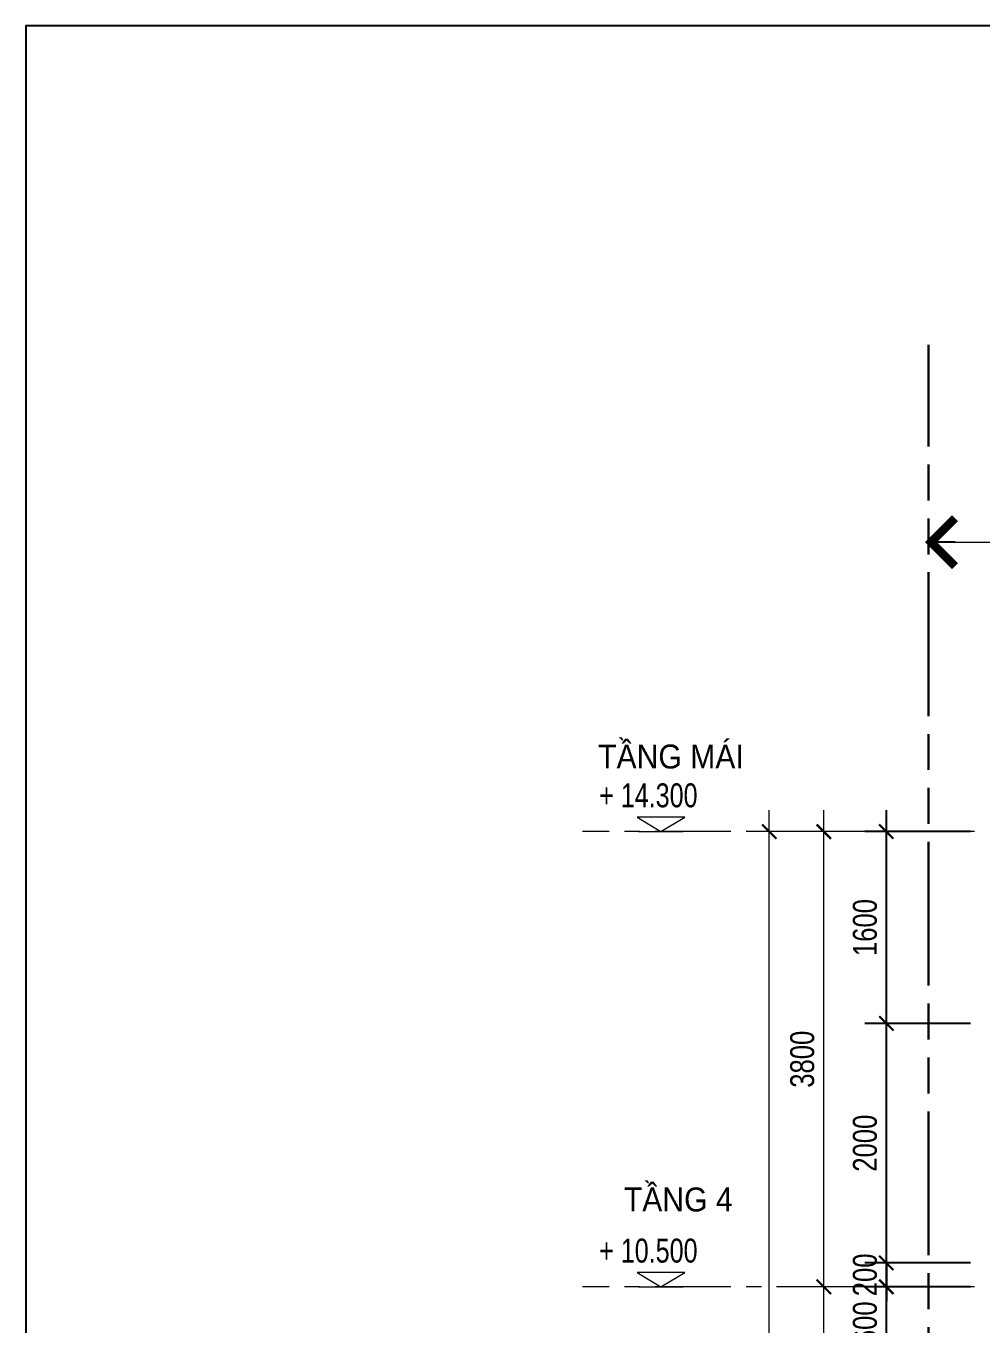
# Model space of a CAD drawing. Header units: millimetres. Extents: x -78046 to 260989, y -99288 to 158505.
# Drawn here: x 181189 to 189159, y 10957 to 21791 of the extents above; entities that cross this region are included whole.
import ezdxf

# ---------------------------------------------------------------- set-up
doc = ezdxf.new("R2010")
doc.units = ezdxf.units.MM
doc.header["$LTSCALE"] = 100
doc.header["$PDMODE"] = 98
doc.linetypes.add('ACAD_ISO09W100', pattern=[45, 24, -3, 6, -3, 6, -3])
doc.linetypes.add('CENTER', pattern=[50.8, 31.75, -6.35, 6.35, -6.35])
doc.layers.get('Defpoints').update_dxf_attribs({"lineweight": 13})
for name, color, linetype, lineweight in [('-CENTER', 143, 'CENTER', 13), ('-DIM', 9, 'Continuous', 13), ('-DOOR', 137, 'Continuous', 9), ('-KH', 143, 'Continuous', 13), ('-LINE1', 7, 'Continuous', 18), ('-TEXT', 7, 'Continuous', 15), ('A72', 9, 'Continuous', 5), ('EC-Thiet bi', 8, 'Continuous', 25), ('ranh gioi lo dat', 240, 'ACAD_ISO09W100', 30)]:
    doc.layers.add(name, color=color, linetype=linetype, lineweight=lineweight)
doc.styles.add('1', font='arial.ttf')
doc.styles.add('AVANH', font='VHAVAN_2.TTF', dxfattribs={"width": 0.8})
doc.styles.add('X-5M-DH-TUM1$0$AVANTH', font='arial.ttf', dxfattribs={"width": 0.9})
doc.styles.add('X-ALL-SECTION$0$ROMANS', font='arial.ttf')
doc.dimstyles.new('C_100A3', dxfattribs={"dimscale": 100, "dimtxt": 2.5, "dimasz": 1.2, "dimexe": 1.8, "dimexo": 0, "dimgap": 0.75, "dimtad": 1, "dimdec": 0, "dimzin": 0, "dimdsep": 46, "dimtxsty": 'AVANH', "dimblk": 'ARCHTICK', "dimcen": 0, "dimdle": 1.8, "dimclrd": 256, "dimclre": 256, "dimclrt": 7, "dimadec": 0, "dimazin": 0, "dimtfac": 0.0001, "dimtdec": 0, "dimtix": 1, "dimtmove": 2, "dimatfit": 3, "dimldrblk": 'ARCHTICK', "dimfxl": 1.8, "dimtolj": 1, "dimtzin": 0, "dimarcsym": 0})
doc.dimstyles.new('X-ALL-SECTION$0$ARROWS', dxfattribs={"dimscale": 100, "dimtxt": 2, "dimasz": 1, "dimexe": 2, "dimexo": 5, "dimgap": 1, "dimtad": 1, "dimdec": 0, "dimzin": 0, "dimdsep": 46, "dimtxsty": 'X-ALL-SECTION$0$ROMANS', "dimblk": 'X-ALL-SECTION$0$ARROWS', "dimcen": 0, "dimclrd": 256, "dimclre": 256, "dimclrt": 256, "dimazin": 0, "dimtfac": 0.5, "dimtdec": 0, "dimtofl": 0, "dimtmove": 2, "dimatfit": 3, "dimldrblk": 'X-ALL-SECTION$0$ARROWS', "dimfxl": 1, "dimtolj": 1, "dimtzin": 0, "dimlwd": -1, "dimlwe": -1, "dimarcsym": 0})

# ---------------------------------------------------------------- blocks, each defined once
blk = doc.blocks.new('X-ALL-SECTION$0$ARROWS')
blk.add_line((-1, 0), (0, 0))
at = {"const_width": 0.35}
blk.add_lwpolyline([(-1, -1), (0, 0), (-1, 1)], dxfattribs=at)
blk = doc.blocks.new('_ARCHTICK')
at = {"const_width": 0.15}
blk.add_lwpolyline([(-0.5, -0.5), (0.5, 0.5)], dxfattribs=at)
blk = doc.blocks.new('*D89')
at = {"layer": '-DIM', "lineweight": -2, "transparency": 16777216}
for p, q in [((-1874, 7220), (-1874, 10880)), ((-1120, 10700), (-2054, 10700)), ((-1120, 7400), (-2054, 7400))]:
    blk.add_line(p, q, dxfattribs=at)
at = {"layer": 'Defpoints', "color": 0, "transparency": 16777216}
for p in [(-1874, 10700), (-1120, 10700), (-1120, 7400)]:
    blk.add_point(p, dxfattribs=at)
at = {"layer": '-DIM', "lineweight": -2, "transparency": 16777216, "xscale": 120, "yscale": 120, "zscale": 120}
for p, rotation in [((-1874, 10700), 90), ((-1874, 7400), 270)]:
    blk.add_blockref('_ARCHTICK', p, dxfattribs=dict(at, rotation=rotation))
at = {"layer": '-DIM', "color": 7, "transparency": 16777216, "insert": (-2053, 9050), "char_height": 200, "attachment_point": 5, "rotation": 90, "style": 'AVANH'}
blk.add_mtext('\\A1;3300', dxfattribs=at)
blk = doc.blocks.new('*D90')
at = {"layer": '-DIM', "lineweight": -2, "transparency": 16777216}
for p, q in [((-1874, 10520), (-1874, 14680)), ((-1120, 14500), (-2054, 14500)), ((-1120, 10700), (-2054, 10700))]:
    blk.add_line(p, q, dxfattribs=at)
at = {"layer": 'Defpoints', "color": 0, "transparency": 16777216}
for p in [(-1874, 14500), (-1120, 14500), (-1120, 10700)]:
    blk.add_point(p, dxfattribs=at)
at = {"layer": '-DIM', "lineweight": -2, "transparency": 16777216, "xscale": 120, "yscale": 120, "zscale": 120}
for p, rotation in [((-1874, 14500), 90), ((-1874, 10700), 270)]:
    blk.add_blockref('_ARCHTICK', p, dxfattribs=dict(at, rotation=rotation))
at = {"layer": '-DIM', "color": 7, "transparency": 16777216, "insert": (-2053, 12600), "char_height": 200, "attachment_point": 5, "rotation": 90, "style": 'AVANH'}
blk.add_mtext('\\A1;3800', dxfattribs=at)
blk = doc.blocks.new('*D92')
at = {"layer": '-DIM', "lineweight": -2, "transparency": 16777216}
for p, q in [((-2329, 20), (-2329, 14680)), ((-1120, 14500), (-2509, 14500)), ((-1120, 200), (-2509, 200))]:
    blk.add_line(p, q, dxfattribs=at)
at = {"layer": 'Defpoints', "color": 0, "transparency": 16777216}
for p in [(-2329, 14500), (-1120, 14500), (-1120, 200)]:
    blk.add_point(p, dxfattribs=at)
at = {"layer": '-DIM', "lineweight": -2, "transparency": 16777216, "xscale": 120, "yscale": 120, "zscale": 120}
for p, rotation in [((-2329, 14500), 90), ((-2329, 200), 270)]:
    blk.add_blockref('_ARCHTICK', p, dxfattribs=dict(at, rotation=rotation))
at = {"layer": '-DIM', "color": 7, "transparency": 16777216, "insert": (-2508, 7350), "char_height": 200, "attachment_point": 5, "rotation": 90, "style": 'AVANH'}
blk.add_mtext('\\A1;14300', dxfattribs=at)
blk = doc.blocks.new('cot')
at = {"layer": '-KH'}
blk.add_line((116899, -109064), (117274, -109064), dxfattribs=at)
blk.add_lwpolyline([(117286, -108944), (116888, -108944), (117087, -109064)], close=True, dxfattribs=at)
blk.add_solid([(117087, -109064), (117087, -108944), (117286, -108944), (117087, -109064)], dxfattribs=at)
blk = doc.blocks.new('*D490')
at = {"layer": '-DIM', "lineweight": -2, "transparency": 16777216}
for p, q in [((188369, 10486), (188369, 11447)), ((189070, 11267), (188189, 11267)), ((189070, 10666), (188189, 10666))]:
    blk.add_line(p, q, dxfattribs=at)
at = {"layer": 'Defpoints', "color": 0, "transparency": 16777216}
for p in [(188369, 11267), (189070, 11267), (189070, 10666)]:
    blk.add_point(p, dxfattribs=at)
at = {"layer": '-DIM', "lineweight": -2, "transparency": 16777216, "xscale": 120, "yscale": 120, "zscale": 120}
for p, rotation in [((188369, 11267), 90), ((188369, 10666), 270)]:
    blk.add_blockref('_ARCHTICK', p, dxfattribs=dict(at, rotation=rotation))
at = {"layer": '-DIM', "color": 7, "transparency": 16777216, "insert": (188191, 10967), "char_height": 200, "attachment_point": 5, "rotation": 90, "style": 'AVANH'}
blk.add_mtext('\\A1;600', dxfattribs=at)
blk = doc.blocks.new('*D491')
at = {"layer": '-DIM', "lineweight": -2, "transparency": 16777216}
for p, q in [((188369, 11287), (188369, 13646)), ((189070, 13466), (188189, 13466)), ((189070, 11467), (188189, 11467))]:
    blk.add_line(p, q, dxfattribs=at)
at = {"layer": 'Defpoints', "color": 0, "transparency": 16777216}
for p in [(188369, 13466), (189070, 13466), (189070, 11467)]:
    blk.add_point(p, dxfattribs=at)
at = {"layer": '-DIM', "lineweight": -2, "transparency": 16777216, "xscale": 120, "yscale": 120, "zscale": 120}
for p, rotation in [((188369, 13466), 90), ((188369, 11467), 270)]:
    blk.add_blockref('_ARCHTICK', p, dxfattribs=dict(at, rotation=rotation))
at = {"layer": '-DIM', "color": 7, "transparency": 16777216, "insert": (188191, 12466), "char_height": 200, "attachment_point": 5, "rotation": 90, "style": 'AVANH'}
blk.add_mtext('\\A1;2000', dxfattribs=at)
blk = doc.blocks.new('*D492')
at = {"layer": '-DIM', "lineweight": -2, "transparency": 16777216}
for p, q in [((188369, 13286), (188369, 15247)), ((189070, 15067), (188189, 15067)), ((189070, 13466), (188189, 13466))]:
    blk.add_line(p, q, dxfattribs=at)
at = {"layer": 'Defpoints', "color": 0, "transparency": 16777216}
for p in [(188369, 15067), (189070, 15067), (189070, 13466)]:
    blk.add_point(p, dxfattribs=at)
at = {"layer": '-DIM', "lineweight": -2, "transparency": 16777216, "xscale": 120, "yscale": 120, "zscale": 120}
for p, rotation in [((188369, 15067), 90), ((188369, 13466), 270)]:
    blk.add_blockref('_ARCHTICK', p, dxfattribs=dict(at, rotation=rotation))
at = {"layer": '-DIM', "color": 7, "transparency": 16777216, "insert": (188191, 14266), "char_height": 200, "attachment_point": 5, "rotation": 90, "style": 'AVANH'}
blk.add_mtext('\\A1;1600', dxfattribs=at)
blk = doc.blocks.new('*D561')
at = {"layer": '-DIM', "lineweight": -2, "transparency": 16777216}
for p, q in [((188369, 11467), (188369, 11587)), ((189070, 11467), (188189, 11467)), ((188369, 11467), (188369, 11267)), ((189070, 11267), (188189, 11267)), ((188369, 11267), (188369, 11147))]:
    blk.add_line(p, q, dxfattribs=at)
at = {"layer": 'Defpoints', "color": 0, "transparency": 16777216}
for p in [(189070, 11467), (188369, 11267), (189070, 11267)]:
    blk.add_point(p, dxfattribs=at)
at = {"layer": '-DIM', "lineweight": -2, "transparency": 16777216, "xscale": 120, "yscale": 120, "zscale": 120}
for p, rotation in [((188369, 11467), 270), ((188369, 11267), 90)]:
    blk.add_blockref('_ARCHTICK', p, dxfattribs=dict(at, rotation=rotation))
at = {"layer": '-DIM', "color": 7, "transparency": 16777216, "insert": (188191, 11367), "char_height": 200, "attachment_point": 5, "rotation": 90, "style": 'AVANH'}
blk.add_mtext('\\A1;200', dxfattribs=at)
blk = doc.blocks.new('ƯEQ')
at = {"layer": '-CENTER', "ltscale": 0.2}
for p, q in [((-616.7, 14500), (-3887.9, 14500)), ((-616.7, 10700), (-3887.9, 10700))]:
    blk.add_line(p, q, dxfattribs=at)
at = {"layer": '-CENTER'}
for p in [(-120320.2, 123563.7), (-120320.2, 119763.7)]:
    blk.add_blockref('cot', p, dxfattribs=at)
at = {"layer": '-TEXT', "color": 2, "style": 'X-5M-DH-TUM1$0$AVANTH', "width": 0.9}
for s, p in [('TẦNG MÁI', (-3757, 15026.7)), ('TẦNG 4', (-3542.5, 11329.6))]:
    blk.add_text(s, height=200, dxfattribs=at).set_placement(p)
at = {"layer": '-TEXT', "style": '1', "width": 0.75}
for s, p in [('+ 14.300', (-3748.7, 14702.8)), ('+ 10.500', (-3748.7, 10902.8))]:
    blk.add_text(s, height=200, dxfattribs=at).set_placement(p)
at = {"layer": '-DIM'}
for base, p1, p2, picture, middle in [((-2329.5, 14500), (-1119.9, 200), (-1119.9, 14500), '*D92', (-2507.9, 7350)), ((-1874.2, 14500), (-1119.9, 10700), (-1119.9, 14500), '*D90', (-2052.7, 12600)), ((-1874.2, 10700), (-1119.9, 7400), (-1119.9, 10700), '*D89', (-2052.7, 9050))]:
    dim = blk.add_linear_dim(base=base, p1=p1, p2=p2, angle=90, dimstyle='C_100A3', override={"dimtxt": 2}, dxfattribs=at)
    dim.commit()
    dim.dimension.update_dxf_attribs({"geometry": picture, "text_midpoint": middle})

msp = doc.modelspace()

# ---------------------------------------------------------------- linework, layer by layer
at = {"layer": '-LINE1'}
msp.add_lwpolyline([(181189.3, -6424), (221089.3, -6424), (221089.3, 21791), (181189.3, 21791)], close=True, dxfattribs=at)
at = {"layer": 'EC-Thiet bi'}
msp.add_lwpolyline([(181189.3, -6424), (221089.3, -6424), (221089.3, 21791), (181189.3, 21791)], close=True, dxfattribs=at)
at = {"layer": 'ranh gioi lo dat', "ltscale": 0.5}
msp.add_line((188721.3, -1969.1), (188721.3, 19129.8), dxfattribs=at)

# ---------------------------------------------------------------- block references
at = {"layer": '-DOOR', "color": 2}
msp.add_blockref('ƯEQ', (189720.9, 566.7), dxfattribs=at)

# ---------------------------------------------------------------- dimensions: what is measured, and where the dimension line sits
at = {"layer": '-DIM'}
for base, p1, p2, picture, middle in [((188369.1, 15066.6), (189069.9, 13466.2), (189069.9, 15066.6), '*D492', (188190.7, 14266.4)), ((188369.1, 13466.2), (189069.9, 11466.6), (189069.9, 13466.2), '*D491', (188190.7, 12466.4)), ((188369.1, 11266.7), (189069.9, 11466.6), (189069.9, 11266.7), '*D561', (188190.7, 11366.6)), ((188369.1, 11266.7), (189069.9, 10666.4), (189069.9, 11266.7), '*D490', (188190.7, 10966.6))]:
    dim = msp.add_linear_dim(base=base, p1=p1, p2=p2, angle=90, dimstyle='C_100A3', override={"dimtxt": 2}, dxfattribs=at)
    dim.commit()
    dim.dimension.update_dxf_attribs({"geometry": picture, "text_midpoint": middle})

# ---------------------------------------------------------------- leaders
at = {"layer": 'A72'}
msp.add_leader([(188742, 17482.3), (191731.3, 17482.3)], dimstyle='X-ALL-SECTION$0$ARROWS', override={"dimasz": 2, "dimtad": 0}, dxfattribs=at)

doc.saveas('drawing.dxf')
